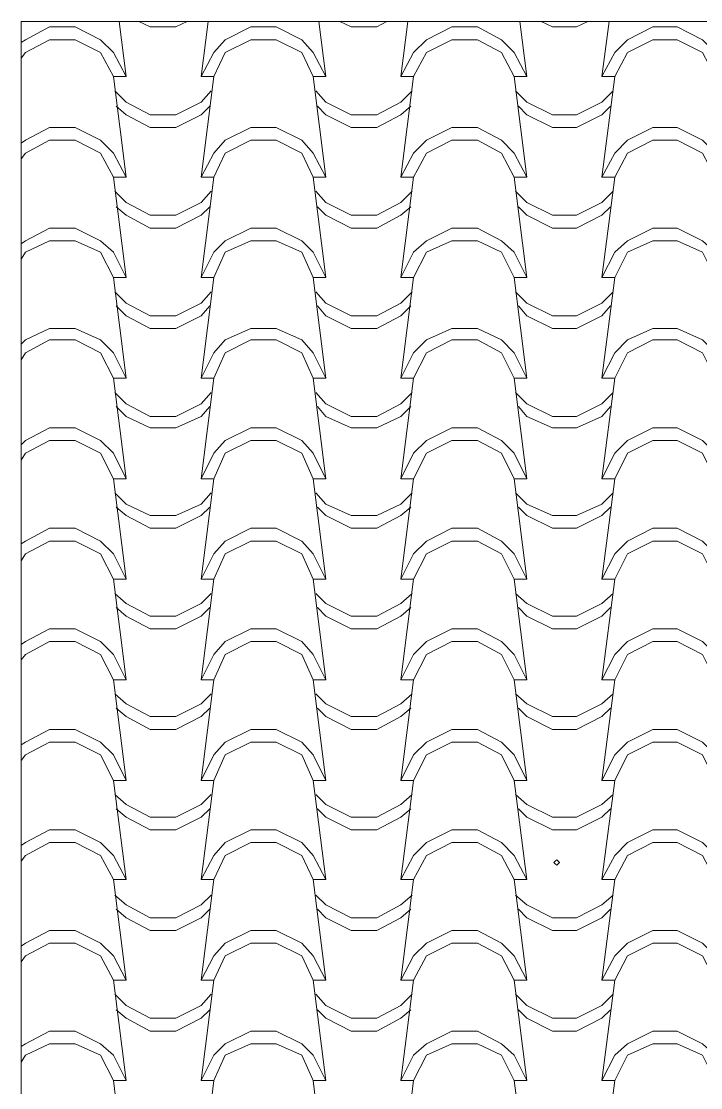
# Model space of a CAD drawing. Header units: millimetres. Extents: x 14264 to 19361, y -8891 to -1096.
# Drawn here: x 14532 to 15544, y -2696 to -1106 of the extents above; entities that cross this region are included whole.
import ezdxf

# ---------------------------------------------------------------- set-up
doc = ezdxf.new("R2010")
doc.units = ezdxf.units.MM
doc.layers.add('A-COB-___-___-EXI', color=250, linetype='Continuous', lineweight=25)

msp = doc.modelspace()

# ---------------------------------------------------------------- linework, layer by layer
at = {"layer": 'A-COB-___-___-EXI', "color": 18, "lineweight": 9}
for p, q in [((14688, -1188.6), (14677.4, -1106.3)), ((14799.9, -1188.6), (14810.4, -1106.3)), ((14985.6, -1188.6), (14975.1, -1106.3)), ((15097.5, -1188.6), (15108, -1106.3)), ((15285.4, -1188.6), (15274.8, -1106.3)), ((15397.2, -1188.6), (15407.8, -1106.3)), ((14688, -1338.5), (14669, -1188.6)), ((14799.9, -1338.5), (14818.9, -1188.6)), ((14985.6, -1338.5), (14966.6, -1188.6)), ((15097.5, -1338.5), (15116.5, -1188.6)), ((15285.4, -1338.5), (15266.4, -1188.6)), ((15397.2, -1338.5), (15416.2, -1188.6)), ((14688, -1488.3), (14669, -1338.5)), ((14799.9, -1488.3), (14818.9, -1338.5)), ((14985.6, -1488.3), (14966.6, -1338.5)), ((15097.5, -1488.3), (15116.5, -1338.5)), ((15285.4, -1488.3), (15266.4, -1338.5)), ((15397.2, -1488.3), (15416.2, -1338.5)), ((14688, -1638.2), (14669, -1488.3)), ((14799.9, -1638.2), (14818.9, -1488.3)), ((14985.6, -1638.2), (14966.6, -1488.3)), ((15097.5, -1638.2), (15116.5, -1488.3)), ((15285.4, -1638.2), (15266.4, -1488.3)), ((15397.2, -1638.2), (15416.2, -1488.3)), ((14688, -1788.1), (14669, -1638.2)), ((14799.9, -1788.1), (14818.9, -1638.2)), ((14985.6, -1788.1), (14966.6, -1638.2)), ((15097.5, -1788.1), (15116.5, -1638.2)), ((15285.4, -1788.1), (15266.4, -1638.2)), ((15397.2, -1788.1), (15416.2, -1638.2)), ((14688, -1937.9), (14669, -1788.1)), ((14799.9, -1937.9), (14818.9, -1788.1)), ((14985.6, -1937.9), (14966.6, -1788.1)), ((15097.5, -1937.9), (15116.5, -1788.1)), ((15285.4, -1937.9), (15266.4, -1788.1)), ((15397.2, -1937.9), (15416.2, -1788.1)), ((14688, -2087.8), (14669, -1937.9)), ((14799.9, -2087.8), (14818.9, -1937.9)), ((14985.6, -2087.8), (14966.6, -1937.9)), ((15097.5, -2087.8), (15116.5, -1937.9)), ((15285.4, -2087.8), (15266.4, -1937.9)), ((15397.2, -2087.8), (15416.2, -1937.9)), ((14688, -2237.7), (14669, -2087.8)), ((14799.9, -2237.7), (14818.9, -2087.8)), ((14985.6, -2237.7), (14966.6, -2087.8)), ((15097.5, -2237.7), (15116.5, -2087.8)), ((15285.4, -2237.7), (15266.4, -2087.8)), ((15397.2, -2237.7), (15416.2, -2087.8)), ((14688, -2385.4), (14669, -2237.7)), ((14799.9, -2385.4), (14818.9, -2237.7)), ((14985.6, -2385.4), (14966.6, -2237.7)), ((15097.5, -2385.4), (15116.5, -2237.7)), ((15285.4, -2385.4), (15266.4, -2237.7)), ((15397.2, -2385.4), (15416.2, -2237.7)), ((14688, -2535.3), (14669, -2385.4)), ((14799.9, -2535.3), (14818.9, -2385.4)), ((14985.6, -2535.3), (14966.6, -2385.4)), ((15097.5, -2535.3), (15116.5, -2385.4)), ((15285.4, -2535.3), (15266.4, -2385.4)), ((15397.2, -2535.3), (15416.2, -2385.4)), ((14688, -2685.2), (14669, -2535.3)), ((14799.9, -2685.2), (14818.9, -2535.3)), ((14985.6, -2685.2), (14966.6, -2535.3)), ((15097.5, -2685.2), (15116.5, -2535.3)), ((15285.4, -2685.2), (15266.4, -2535.3)), ((15397.2, -2685.2), (15416.2, -2535.3)), ((14688, -2835), (14669, -2685.2)), ((14799.9, -2835), (14818.9, -2685.2)), ((14985.6, -2835), (14966.6, -2685.2)), ((15097.5, -2835), (15116.5, -2685.2)), ((15285.4, -2835), (15266.4, -2685.2)), ((15397.2, -2835), (15416.2, -2685.2))]:
    msp.add_line(p, q, dxfattribs=at)
at = {"layer": 'A-COB-___-___-EXI', "color": 18, "lineweight": 9, "flags": 128}
for points in [[(19211.5, -1106.3), (14531.8, -1106.3), (14531.8, -3533.7)], [(14707, -1106.3), (14723.9, -1114.7), (14761.9, -1114.7), (14778.8, -1106.3)], [(15006.7, -1106.3), (15023.6, -1114.7), (15061.6, -1114.7), (15076.4, -1106.3)], [(15306.5, -1106.3), (15323.4, -1114.7), (15359.2, -1114.7), (15376.1, -1106.3)], [(14531.8, -1161.1), (14538.1, -1152.7), (14574, -1133.7), (14612, -1133.7), (14650, -1152.7), (14669, -1188.6), (14688, -1188.6), (14669, -1152.7), (14650, -1133.7), (14612, -1114.7), (14574, -1114.7), (14538.1, -1133.7), (14531.8, -1137.9)], [(14671.1, -1209.7), (14688, -1226.6), (14723.9, -1245.6), (14761.9, -1245.6), (14799.9, -1226.6), (14814.6, -1209.7)], [(14970.8, -1209.7), (14985.6, -1226.6), (15023.6, -1245.6), (15061.6, -1245.6), (15097.5, -1226.6), (15114.4, -1209.7)], [(15268.5, -1209.7), (15285.4, -1226.6), (15323.4, -1245.6), (15359.2, -1245.6), (15397.2, -1226.6), (15414.1, -1209.7)], [(14812.5, -1232.9), (14799.9, -1245.6), (14761.9, -1264.6), (14723.9, -1264.6), (14688, -1245.6), (14673.2, -1232.9)], [(15112.3, -1232.9), (15097.5, -1245.6), (15061.6, -1264.6), (15023.6, -1264.6), (14985.6, -1245.6), (14973, -1232.9)], [(15272.7, -1232.9), (15285.4, -1245.6), (15323.4, -1264.6), (15359.2, -1264.6), (15397.2, -1245.6), (15409.9, -1232.9)], [(14531.8, -1311), (14538.1, -1302.6), (14574, -1283.6), (14612, -1283.6), (14650, -1302.6), (14669, -1338.5), (14688, -1338.5), (14669, -1302.6), (14650, -1283.6), (14612, -1264.6), (14574, -1264.6), (14538.1, -1283.6), (14531.8, -1287.8)], [(14814.6, -1359.6), (14799.9, -1376.5), (14761.9, -1395.4), (14723.9, -1395.4), (14688, -1376.5), (14671.1, -1359.6)], [(15114.4, -1359.6), (15097.5, -1376.5), (15061.6, -1395.4), (15023.6, -1395.4), (14985.6, -1376.5), (14970.8, -1359.6)], [(15414.1, -1359.6), (15397.2, -1376.5), (15359.2, -1395.4), (15323.4, -1395.4), (15285.4, -1376.5), (15268.5, -1359.6)], [(14812.5, -1382.8), (14799.9, -1395.4), (14761.9, -1414.4), (14723.9, -1414.4), (14688, -1395.4), (14673.2, -1382.8)], [(15112.3, -1382.8), (15097.5, -1395.4), (15061.6, -1414.4), (15023.6, -1414.4), (14985.6, -1395.4), (14973, -1382.8)], [(15409.9, -1382.8), (15397.2, -1395.4), (15359.2, -1414.4), (15323.4, -1414.4), (15285.4, -1395.4), (15272.7, -1382.8)], [(14531.8, -1460.9), (14538.1, -1450.3), (14574, -1433.4), (14612, -1433.4), (14650, -1450.3), (14669, -1488.3), (14688, -1488.3), (14669, -1450.3), (14650, -1433.4), (14612, -1414.4), (14574, -1414.4), (14538.1, -1433.4), (14531.8, -1437.7)], [(14671.1, -1509.4), (14688, -1526.3), (14723.9, -1545.3), (14761.9, -1545.3), (14799.9, -1526.3), (14814.6, -1509.4)], [(14970.8, -1509.4), (14985.6, -1526.3), (15023.6, -1545.3), (15061.6, -1545.3), (15097.5, -1526.3), (15114.4, -1509.4)], [(15268.5, -1509.4), (15285.4, -1526.3), (15323.4, -1545.3), (15359.2, -1545.3), (15397.2, -1526.3), (15414.1, -1509.4)], [(14812.5, -1530.5), (14799.9, -1545.3), (14761.9, -1564.3), (14723.9, -1564.3), (14688, -1545.3), (14673.2, -1530.5)], [(15112.3, -1530.5), (15097.5, -1545.3), (15061.6, -1564.3), (15023.6, -1564.3), (14985.6, -1545.3), (14973, -1530.5)], [(15272.7, -1530.5), (15285.4, -1545.3), (15323.4, -1564.3), (15359.2, -1564.3), (15397.2, -1545.3), (15409.9, -1530.5)], [(14531.8, -1610.8), (14538.1, -1600.2), (14574, -1581.2), (14612, -1581.2), (14650, -1600.2), (14669, -1638.2), (14688, -1638.2), (14669, -1600.2), (14650, -1581.2), (14612, -1564.3), (14574, -1564.3), (14538.1, -1581.2), (14531.8, -1587.5)], [(14814.6, -1659.3), (14799.9, -1676.2), (14761.9, -1695.2), (14723.9, -1695.2), (14688, -1676.2), (14671.1, -1659.3)], [(15114.4, -1659.3), (15097.5, -1676.2), (15061.6, -1695.2), (15023.6, -1695.2), (14985.6, -1676.2), (14970.8, -1659.3)], [(15414.1, -1659.3), (15397.2, -1676.2), (15359.2, -1695.2), (15323.4, -1695.2), (15285.4, -1676.2), (15268.5, -1659.3)], [(14812.5, -1680.4), (14799.9, -1695.2), (14761.9, -1712.1), (14723.9, -1712.1), (14688, -1695.2), (14673.2, -1680.4)], [(15112.3, -1680.4), (15097.5, -1695.2), (15061.6, -1712.1), (15023.6, -1712.1), (14985.6, -1695.2), (14973, -1680.4)], [(15409.9, -1680.4), (15397.2, -1695.2), (15359.2, -1712.1), (15323.4, -1712.1), (15285.4, -1695.2), (15272.7, -1680.4)], [(14531.8, -1760.6), (14538.1, -1750.1), (14574, -1731.1), (14612, -1731.1), (14650, -1750.1), (14669, -1788.1), (14688, -1788.1), (14669, -1750.1), (14650, -1731.1), (14612, -1712.1), (14574, -1712.1), (14538.1, -1731.1), (14531.8, -1737.4)], [(14671.1, -1809.2), (14688, -1826.1), (14723.9, -1842.9), (14761.9, -1842.9), (14799.9, -1826.1), (14814.6, -1809.2)], [(14970.8, -1809.2), (14985.6, -1826.1), (15023.6, -1842.9), (15061.6, -1842.9), (15097.5, -1826.1), (15114.4, -1809.2)], [(15268.5, -1809.2), (15285.4, -1826.1), (15323.4, -1842.9), (15359.2, -1842.9), (15397.2, -1826.1), (15414.1, -1809.2)], [(14812.5, -1830.3), (14799.9, -1842.9), (14761.9, -1861.9), (14723.9, -1861.9), (14688, -1842.9), (14673.2, -1830.3)], [(15112.3, -1830.3), (15097.5, -1842.9), (15061.6, -1861.9), (15023.6, -1861.9), (14985.6, -1842.9), (14973, -1830.3)], [(15272.7, -1830.3), (15285.4, -1842.9), (15323.4, -1861.9), (15359.2, -1861.9), (15397.2, -1842.9), (15409.9, -1830.3)], [(14531.8, -1910.5), (14538.1, -1899.9), (14574, -1880.9), (14612, -1880.9), (14650, -1899.9), (14669, -1937.9), (14688, -1937.9), (14669, -1899.9), (14650, -1880.9), (14612, -1861.9), (14574, -1861.9), (14538.1, -1880.9), (14531.8, -1885.2)], [(14814.6, -1959), (14799.9, -1973.8), (14761.9, -1992.8), (14723.9, -1992.8), (14688, -1973.8), (14671.1, -1959)], [(15114.4, -1959), (15097.5, -1973.8), (15061.6, -1992.8), (15023.6, -1992.8), (14985.6, -1973.8), (14970.8, -1959)], [(15414.1, -1959), (15397.2, -1973.8), (15359.2, -1992.8), (15323.4, -1992.8), (15285.4, -1973.8), (15268.5, -1959)], [(14812.5, -1980.1), (14799.9, -1992.8), (14761.9, -2011.8), (14723.9, -2011.8), (14688, -1992.8), (14673.2, -1980.1)], [(15112.3, -1980.1), (15097.5, -1992.8), (15061.6, -2011.8), (15023.6, -2011.8), (14985.6, -1992.8), (14973, -1980.1)], [(15409.9, -1980.1), (15397.2, -1992.8), (15359.2, -2011.8), (15323.4, -2011.8), (15285.4, -1992.8), (15272.7, -1980.1)], [(14531.8, -2058.2), (14538.1, -2049.8), (14574, -2030.8), (14612, -2030.8), (14650, -2049.8), (14669, -2087.8), (14688, -2087.8), (14669, -2049.8), (14650, -2030.8), (14612, -2011.8), (14574, -2011.8), (14538.1, -2030.8), (14531.8, -2035)], [(14671.1, -2108.9), (14688, -2123.7), (14723.9, -2142.7), (14761.9, -2142.7), (14799.9, -2123.7), (14814.6, -2108.9)], [(14970.8, -2108.9), (14985.6, -2123.7), (15023.6, -2142.7), (15061.6, -2142.7), (15097.5, -2123.7), (15114.4, -2108.9)], [(15268.5, -2108.9), (15285.4, -2123.7), (15323.4, -2142.7), (15359.2, -2142.7), (15397.2, -2123.7), (15414.1, -2108.9)], [(14673.2, -2130), (14688, -2142.7), (14723.9, -2161.7), (14761.9, -2161.7), (14799.9, -2142.7), (14812.5, -2130)], [(14973, -2130), (14985.6, -2142.7), (15023.6, -2161.7), (15061.6, -2161.7), (15097.5, -2142.7), (15112.3, -2130)], [(15272.7, -2130), (15285.4, -2142.7), (15323.4, -2161.7), (15359.2, -2161.7), (15397.2, -2142.7), (15409.9, -2130)], [(14531.8, -2208.1), (14538.1, -2199.7), (14574, -2180.7), (14612, -2180.7), (14650, -2199.7), (14669, -2237.7), (14688, -2237.7), (14669, -2199.7), (14650, -2180.7), (14612, -2161.7), (14574, -2161.7), (14538.1, -2180.7), (14531.8, -2184.9)], [(14814.6, -2258.8), (14799.9, -2273.5), (14761.9, -2292.5), (14723.9, -2292.5), (14688, -2273.5), (14671.1, -2258.8)], [(15114.4, -2258.8), (15097.5, -2273.5), (15061.6, -2292.5), (15023.6, -2292.5), (14985.6, -2273.5), (14970.8, -2258.8)], [(15414.1, -2258.8), (15397.2, -2273.5), (15359.2, -2292.5), (15323.4, -2292.5), (15285.4, -2273.5), (15268.5, -2258.8)], [(14812.5, -2279.9), (14799.9, -2292.5), (14761.9, -2311.5), (14723.9, -2311.5), (14688, -2292.5), (14673.2, -2279.9)], [(15112.3, -2279.9), (15097.5, -2292.5), (15061.6, -2311.5), (15023.6, -2311.5), (14985.6, -2292.5), (14973, -2279.9)], [(15409.9, -2279.9), (15397.2, -2292.5), (15359.2, -2311.5), (15323.4, -2311.5), (15285.4, -2292.5), (15272.7, -2279.9)], [(14531.8, -2358), (14538.1, -2349.5), (14574, -2330.5), (14612, -2330.5), (14650, -2349.5), (14669, -2385.4), (14688, -2385.4), (14669, -2349.5), (14650, -2330.5), (14612, -2311.5), (14574, -2311.5), (14538.1, -2330.5), (14531.8, -2334.8)], [(14671.1, -2408.6), (14688, -2423.4), (14723.9, -2442.4), (14761.9, -2442.4), (14799.9, -2423.4), (14814.6, -2408.6)], [(14970.8, -2408.6), (14985.6, -2423.4), (15023.6, -2442.4), (15061.6, -2442.4), (15097.5, -2423.4), (15114.4, -2408.6)], [(15268.5, -2408.6), (15285.4, -2423.4), (15323.4, -2442.4), (15359.2, -2442.4), (15397.2, -2423.4), (15414.1, -2408.6)], [(14673.2, -2429.8), (14688, -2442.4), (14723.9, -2461.4), (14761.9, -2461.4), (14799.9, -2442.4), (14812.5, -2429.8)], [(14973, -2429.8), (14985.6, -2442.4), (15023.6, -2461.4), (15061.6, -2461.4), (15097.5, -2442.4), (15112.3, -2429.8)], [(15409.9, -2429.8), (15397.2, -2442.4), (15359.2, -2461.4), (15323.4, -2461.4), (15285.4, -2442.4), (15272.7, -2429.8)], [(14531.8, -2507.9), (14538.1, -2499.4), (14574, -2480.4), (14612, -2480.4), (14650, -2499.4), (14669, -2535.3), (14688, -2535.3), (14669, -2499.4), (14650, -2480.4), (14612, -2461.4), (14574, -2461.4), (14538.1, -2480.4), (14531.8, -2484.6)], [(14814.6, -2556.4), (14799.9, -2573.3), (14761.9, -2592.3), (14723.9, -2592.3), (14688, -2573.3), (14671.1, -2556.4)], [(15114.4, -2556.4), (15097.5, -2573.3), (15061.6, -2592.3), (15023.6, -2592.3), (14985.6, -2573.3), (14970.8, -2556.4)], [(15268.5, -2556.4), (15285.4, -2573.3), (15323.4, -2592.3), (15359.2, -2592.3), (15397.2, -2573.3), (15414.1, -2556.4)], [(14812.5, -2579.6), (14799.9, -2592.3), (14761.9, -2611.3), (14723.9, -2611.3), (14688, -2592.3), (14673.2, -2579.6)], [(15112.3, -2579.6), (15097.5, -2592.3), (15061.6, -2611.3), (15023.6, -2611.3), (14985.6, -2592.3), (14973, -2579.6)], [(15272.7, -2579.6), (15285.4, -2592.3), (15323.4, -2611.3), (15359.2, -2611.3), (15397.2, -2592.3), (15409.9, -2579.6)], [(14531.8, -2657.7), (14538.1, -2647.2), (14574, -2630.3), (14612, -2630.3), (14650, -2647.2), (14669, -2685.2), (14688, -2685.2), (14669, -2647.2), (14650, -2630.3), (14612, -2611.3), (14574, -2611.3), (14538.1, -2630.3), (14531.8, -2634.5)]]:
    msp.add_lwpolyline(points, dxfattribs=at)
for points in [[(14911.7, -1114.7), (14949.7, -1133.7), (14966.6, -1152.7), (14985.6, -1188.6), (14966.6, -1188.6), (14949.7, -1152.7), (14911.7, -1133.7), (14873.7, -1133.7), (14835.8, -1152.7), (14818.9, -1188.6), (14799.9, -1188.6), (14818.9, -1152.7), (14835.8, -1133.7), (14873.7, -1114.7)], [(15211.5, -1114.7), (15173.5, -1114.7), (15135.5, -1133.7), (15116.5, -1152.7), (15097.5, -1188.6), (15116.5, -1188.6), (15135.5, -1152.7), (15173.5, -1133.7), (15211.5, -1133.7), (15247.4, -1152.7), (15266.4, -1188.6), (15285.4, -1188.6), (15266.4, -1152.7), (15247.4, -1133.7)], [(15509.1, -1114.7), (15473.2, -1114.7), (15435.2, -1133.7), (15416.2, -1152.7), (15397.2, -1188.6), (15416.2, -1188.6), (15435.2, -1152.7), (15473.2, -1133.7), (15509.1, -1133.7), (15547.1, -1152.7), (15566.1, -1188.6), (15585.1, -1188.6), (15566.1, -1152.7), (15547.1, -1133.7)], [(14911.7, -1264.6), (14949.7, -1283.6), (14966.6, -1302.6), (14985.6, -1338.5), (14966.6, -1338.5), (14949.7, -1302.6), (14911.7, -1283.6), (14873.7, -1283.6), (14835.8, -1302.6), (14818.9, -1338.5), (14799.9, -1338.5), (14818.9, -1302.6), (14835.8, -1283.6), (14873.7, -1264.6)], [(15211.5, -1264.6), (15247.4, -1283.6), (15266.4, -1302.6), (15285.4, -1338.5), (15266.4, -1338.5), (15247.4, -1302.6), (15211.5, -1283.6), (15173.5, -1283.6), (15135.5, -1302.6), (15116.5, -1338.5), (15097.5, -1338.5), (15116.5, -1302.6), (15135.5, -1283.6), (15173.5, -1264.6)], [(15509.1, -1264.6), (15547.1, -1283.6), (15566.1, -1302.6), (15585.1, -1338.5), (15566.1, -1338.5), (15547.1, -1302.6), (15509.1, -1283.6), (15473.2, -1283.6), (15435.2, -1302.6), (15416.2, -1338.5), (15397.2, -1338.5), (15416.2, -1302.6), (15435.2, -1283.6), (15473.2, -1264.6)], [(14911.7, -1414.4), (14949.7, -1433.4), (14966.6, -1450.3), (14985.6, -1488.3), (14966.6, -1488.3), (14949.7, -1450.3), (14911.7, -1433.4), (14873.7, -1433.4), (14835.8, -1450.3), (14818.9, -1488.3), (14799.9, -1488.3), (14818.9, -1450.3), (14835.8, -1433.4), (14873.7, -1414.4)], [(15211.5, -1414.4), (15247.4, -1433.4), (15266.4, -1450.3), (15285.4, -1488.3), (15266.4, -1488.3), (15247.4, -1450.3), (15211.5, -1433.4), (15173.5, -1433.4), (15135.5, -1450.3), (15116.5, -1488.3), (15097.5, -1488.3), (15116.5, -1450.3), (15135.5, -1433.4), (15173.5, -1414.4)], [(15509.1, -1414.4), (15547.1, -1433.4), (15566.1, -1450.3), (15585.1, -1488.3), (15566.1, -1488.3), (15547.1, -1450.3), (15509.1, -1433.4), (15473.2, -1433.4), (15435.2, -1450.3), (15416.2, -1488.3), (15397.2, -1488.3), (15416.2, -1450.3), (15435.2, -1433.4), (15473.2, -1414.4)], [(14911.7, -1564.3), (14949.7, -1581.2), (14966.6, -1600.2), (14985.6, -1638.2), (14966.6, -1638.2), (14949.7, -1600.2), (14911.7, -1581.2), (14873.7, -1581.2), (14835.8, -1600.2), (14818.9, -1638.2), (14799.9, -1638.2), (14818.9, -1600.2), (14835.8, -1581.2), (14873.7, -1564.3)], [(15211.5, -1564.3), (15247.4, -1581.2), (15266.4, -1600.2), (15285.4, -1638.2), (15266.4, -1638.2), (15247.4, -1600.2), (15211.5, -1581.2), (15173.5, -1581.2), (15135.5, -1600.2), (15116.5, -1638.2), (15097.5, -1638.2), (15116.5, -1600.2), (15135.5, -1581.2), (15173.5, -1564.3)], [(15509.1, -1564.3), (15547.1, -1581.2), (15566.1, -1600.2), (15585.1, -1638.2), (15566.1, -1638.2), (15547.1, -1600.2), (15509.1, -1581.2), (15473.2, -1581.2), (15435.2, -1600.2), (15416.2, -1638.2), (15397.2, -1638.2), (15416.2, -1600.2), (15435.2, -1581.2), (15473.2, -1564.3)], [(14911.7, -1712.1), (14949.7, -1731.1), (14966.6, -1750.1), (14985.6, -1788.1), (14966.6, -1788.1), (14949.7, -1750.1), (14911.7, -1731.1), (14873.7, -1731.1), (14835.8, -1750.1), (14818.9, -1788.1), (14799.9, -1788.1), (14818.9, -1750.1), (14835.8, -1731.1), (14873.7, -1712.1)], [(15211.5, -1712.1), (15247.4, -1731.1), (15266.4, -1750.1), (15285.4, -1788.1), (15266.4, -1788.1), (15247.4, -1750.1), (15211.5, -1731.1), (15173.5, -1731.1), (15135.5, -1750.1), (15116.5, -1788.1), (15097.5, -1788.1), (15116.5, -1750.1), (15135.5, -1731.1), (15173.5, -1712.1)], [(15509.1, -1712.1), (15547.1, -1731.1), (15566.1, -1750.1), (15585.1, -1788.1), (15566.1, -1788.1), (15547.1, -1750.1), (15509.1, -1731.1), (15473.2, -1731.1), (15435.2, -1750.1), (15416.2, -1788.1), (15397.2, -1788.1), (15416.2, -1750.1), (15435.2, -1731.1), (15473.2, -1712.1)], [(14911.7, -1861.9), (14873.7, -1861.9), (14835.8, -1880.9), (14818.9, -1899.9), (14799.9, -1937.9), (14818.9, -1937.9), (14835.8, -1899.9), (14873.7, -1880.9), (14911.7, -1880.9), (14949.7, -1899.9), (14966.6, -1937.9), (14985.6, -1937.9), (14966.6, -1899.9), (14949.7, -1880.9)], [(15211.5, -1861.9), (15247.4, -1880.9), (15266.4, -1899.9), (15285.4, -1937.9), (15266.4, -1937.9), (15247.4, -1899.9), (15211.5, -1880.9), (15173.5, -1880.9), (15135.5, -1899.9), (15116.5, -1937.9), (15097.5, -1937.9), (15116.5, -1899.9), (15135.5, -1880.9), (15173.5, -1861.9)], [(15509.1, -1861.9), (15547.1, -1880.9), (15566.1, -1899.9), (15585.1, -1937.9), (15566.1, -1937.9), (15547.1, -1899.9), (15509.1, -1880.9), (15473.2, -1880.9), (15435.2, -1899.9), (15416.2, -1937.9), (15397.2, -1937.9), (15416.2, -1899.9), (15435.2, -1880.9), (15473.2, -1861.9)], [(14911.7, -2011.8), (14949.7, -2030.8), (14966.6, -2049.8), (14985.6, -2087.8), (14966.6, -2087.8), (14949.7, -2049.8), (14911.7, -2030.8), (14873.7, -2030.8), (14835.8, -2049.8), (14818.9, -2087.8), (14799.9, -2087.8), (14818.9, -2049.8), (14835.8, -2030.8), (14873.7, -2011.8)], [(15211.5, -2011.8), (15247.4, -2030.8), (15266.4, -2049.8), (15285.4, -2087.8), (15266.4, -2087.8), (15247.4, -2049.8), (15211.5, -2030.8), (15173.5, -2030.8), (15135.5, -2049.8), (15116.5, -2087.8), (15097.5, -2087.8), (15116.5, -2049.8), (15135.5, -2030.8), (15173.5, -2011.8)], [(15509.1, -2011.8), (15547.1, -2030.8), (15566.1, -2049.8), (15585.1, -2087.8), (15566.1, -2087.8), (15547.1, -2049.8), (15509.1, -2030.8), (15473.2, -2030.8), (15435.2, -2049.8), (15416.2, -2087.8), (15397.2, -2087.8), (15416.2, -2049.8), (15435.2, -2030.8), (15473.2, -2011.8)], [(14911.7, -2161.7), (14949.7, -2180.7), (14966.6, -2199.7), (14985.6, -2237.7), (14966.6, -2237.7), (14949.7, -2199.7), (14911.7, -2180.7), (14873.7, -2180.7), (14835.8, -2199.7), (14818.9, -2237.7), (14799.9, -2237.7), (14818.9, -2199.7), (14835.8, -2180.7), (14873.7, -2161.7)], [(15211.5, -2161.7), (15247.4, -2180.7), (15266.4, -2199.7), (15285.4, -2237.7), (15266.4, -2237.7), (15247.4, -2199.7), (15211.5, -2180.7), (15173.5, -2180.7), (15135.5, -2199.7), (15116.5, -2237.7), (15097.5, -2237.7), (15116.5, -2199.7), (15135.5, -2180.7), (15173.5, -2161.7)], [(15509.1, -2161.7), (15547.1, -2180.7), (15566.1, -2199.7), (15585.1, -2237.7), (15566.1, -2237.7), (15547.1, -2199.7), (15509.1, -2180.7), (15473.2, -2180.7), (15435.2, -2199.7), (15416.2, -2237.7), (15397.2, -2237.7), (15416.2, -2199.7), (15435.2, -2180.7), (15473.2, -2161.7)], [(14911.7, -2311.5), (14949.7, -2330.5), (14966.6, -2349.5), (14985.6, -2385.4), (14966.6, -2385.4), (14949.7, -2349.5), (14911.7, -2330.5), (14873.7, -2330.5), (14835.8, -2349.5), (14818.9, -2385.4), (14799.9, -2385.4), (14818.9, -2349.5), (14835.8, -2330.5), (14873.7, -2311.5)], [(15211.5, -2311.5), (15247.4, -2330.5), (15266.4, -2349.5), (15285.4, -2385.4), (15266.4, -2385.4), (15247.4, -2349.5), (15211.5, -2330.5), (15173.5, -2330.5), (15135.5, -2349.5), (15116.5, -2385.4), (15097.5, -2385.4), (15116.5, -2349.5), (15135.5, -2330.5), (15173.5, -2311.5)], [(15509.1, -2311.5), (15547.1, -2330.5), (15566.1, -2349.5), (15585.1, -2385.4), (15566.1, -2385.4), (15547.1, -2349.5), (15509.1, -2330.5), (15473.2, -2330.5), (15435.2, -2349.5), (15416.2, -2385.4), (15397.2, -2385.4), (15416.2, -2349.5), (15435.2, -2330.5), (15473.2, -2311.5)], [(15333.9, -2360.1), (15331.8, -2358), (15329.7, -2355.9), (15327.6, -2358), (15325.5, -2360.1), (15327.6, -2362.2), (15329.7, -2364.3), (15331.8, -2362.2)], [(14911.7, -2461.4), (14949.7, -2480.4), (14966.6, -2499.4), (14985.6, -2535.3), (14966.6, -2535.3), (14949.7, -2499.4), (14911.7, -2480.4), (14873.7, -2480.4), (14835.8, -2499.4), (14818.9, -2535.3), (14799.9, -2535.3), (14818.9, -2499.4), (14835.8, -2480.4), (14873.7, -2461.4)], [(15211.5, -2461.4), (15247.4, -2480.4), (15266.4, -2499.4), (15285.4, -2535.3), (15266.4, -2535.3), (15247.4, -2499.4), (15211.5, -2480.4), (15173.5, -2480.4), (15135.5, -2499.4), (15116.5, -2535.3), (15097.5, -2535.3), (15116.5, -2499.4), (15135.5, -2480.4), (15173.5, -2461.4)], [(15509.1, -2461.4), (15547.1, -2480.4), (15566.1, -2499.4), (15585.1, -2535.3), (15566.1, -2535.3), (15547.1, -2499.4), (15509.1, -2480.4), (15473.2, -2480.4), (15435.2, -2499.4), (15416.2, -2535.3), (15397.2, -2535.3), (15416.2, -2499.4), (15435.2, -2480.4), (15473.2, -2461.4)], [(14911.7, -2611.3), (14949.7, -2630.3), (14966.6, -2647.2), (14985.6, -2685.2), (14966.6, -2685.2), (14949.7, -2647.2), (14911.7, -2630.3), (14873.7, -2630.3), (14835.8, -2647.2), (14818.9, -2685.2), (14799.9, -2685.2), (14818.9, -2647.2), (14835.8, -2630.3), (14873.7, -2611.3)], [(15211.5, -2611.3), (15247.4, -2630.3), (15266.4, -2647.2), (15285.4, -2685.2), (15266.4, -2685.2), (15247.4, -2647.2), (15211.5, -2630.3), (15173.5, -2630.3), (15135.5, -2647.2), (15116.5, -2685.2), (15097.5, -2685.2), (15116.5, -2647.2), (15135.5, -2630.3), (15173.5, -2611.3)], [(15509.1, -2611.3), (15547.1, -2630.3), (15566.1, -2647.2), (15585.1, -2685.2), (15566.1, -2685.2), (15547.1, -2647.2), (15509.1, -2630.3), (15473.2, -2630.3), (15435.2, -2647.2), (15416.2, -2685.2), (15397.2, -2685.2), (15416.2, -2647.2), (15435.2, -2630.3), (15473.2, -2611.3)]]:
    msp.add_lwpolyline(points, close=True, dxfattribs=at)

doc.saveas('drawing.dxf')
